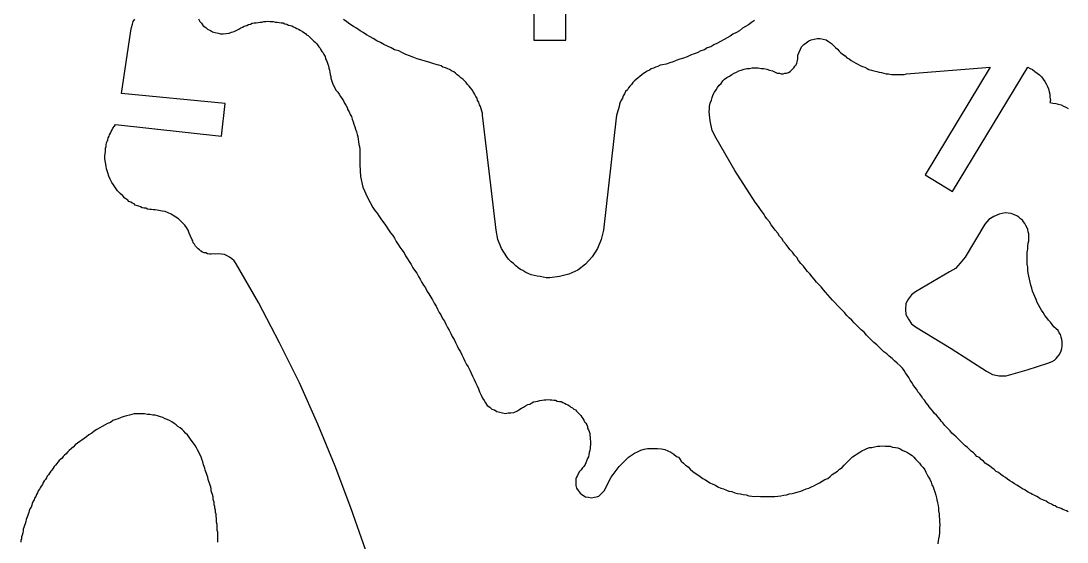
# Model space of a CAD drawing. Extents: x 6 to 899, y 6 to 466.
# Drawn here: x 245.4 to 441.8, y 160.9 to 258.7 of the extents above; entities that cross this region are included whole.
import ezdxf

# ---------------------------------------------------------------- set-up
doc = ezdxf.new("R2010")
doc.units = 0
doc.header["$MEASUREMENT"] = 0
doc.layers.add('DEFAULT_LAYER', color=1, linetype='Continuous')

msp = doc.modelspace()

# ---------------------------------------------------------------- linework, layer by layer
at = {"layer": 'DEFAULT_LAYER'}
for points in [[(341.68, 270.56), (341.68, 255.1), (347.73, 255.1), (347.73, 270.56)], [(310.14, 159.33), (307.36, 167.33), (304.43, 175.18), (301.18, 183.02), (297.7, 190.78), (293.98, 198.31), (290.01, 205.91), (285.82, 213.12), (285.42, 213.68), (285.02, 214.07), (284.55, 214.39), (284.15, 214.63), (283.6, 214.87), (283.04, 214.94), (282.49, 215.02), (281.93, 214.94), (281.54, 215.02), (281.14, 214.94), (280.83, 214.94), (280.43, 215.02), (280.11, 215.18), (279.8, 215.18), (279.48, 215.34), (279.16, 215.5), (278.92, 215.74), (278.69, 215.97), (278.45, 216.21), (278.21, 216.45), (277.97, 216.85), (277.74, 217.08), (277.66, 217.48), (277.5, 217.8), (277.26, 218.35), (277.02, 218.91), (276.79, 219.46), (276.47, 219.94), (276.15, 220.41), (275.76, 220.81), (275.36, 221.2), (274.96, 221.6), (274.49, 221.92), (274.01, 222.23), (273.62, 222.47), (273.06, 222.71), (272.51, 222.95), (271.95, 223.03), (271.32, 223.18), (270.61, 223.26), (270.29, 223.26), (269.89, 223.34), (269.58, 223.34), (269.18, 223.42), (268.86, 223.58), (268.55, 223.58), (268.15, 223.66), (267.83, 223.82), (267.52, 223.98), (267.28, 224.05), (266.88, 224.13), (266.65, 224.37), (266.33, 224.53), (266.01, 224.69), (265.69, 224.85), (265.46, 225.08), (264.9, 225.48), (264.51, 225.88), (264.03, 226.35), (263.56, 226.83), (263.16, 227.38), (262.76, 227.94), (262.45, 228.41), (262.13, 229.05), (261.89, 229.6), (261.73, 230.23), (261.5, 230.95), (261.42, 231.5), (261.26, 232.14), (261.18, 232.85), (261.18, 233.48), (261.26, 234.19), (261.26, 234.83), (261.42, 235.15), (261.42, 235.46), (261.5, 235.86), (261.58, 236.1), (261.73, 236.41), (261.81, 236.81), (261.97, 237.13), (262.05, 237.36), (262.21, 237.68), (262.37, 238), (262.53, 238.31), (262.68, 238.63), (263, 238.95), (263.16, 239.26), (283.04, 237.13), (283.76, 243.23), (264.27, 245.13), (266.01, 256.85), (266.01, 256.85), (266.17, 257.48), (266.33, 258.12), (266.49, 258.59), (266.8, 259.07)], [(278.77, 259.15), (279, 258.59), (279.32, 258.28), (279.64, 257.8), (280.11, 257.48), (280.43, 257.17), (280.98, 256.93), (281.38, 256.69), (281.86, 256.53), (282.41, 256.46), (282.88, 256.3), (283.36, 256.3), (283.91, 256.38), (284.47, 256.46), (284.94, 256.61), (285.42, 256.77), (285.97, 257.01), (286.29, 257.17), (286.69, 257.41), (287, 257.56), (287.32, 257.72), (287.8, 257.88), (288.11, 258.04), (288.51, 258.12), (288.83, 258.28), (289.22, 258.36), (289.54, 258.36), (289.94, 258.44), (290.33, 258.51), (290.65, 258.51), (291.04, 258.59), (291.36, 258.59), (291.76, 258.67), (292.15, 258.59), (292.47, 258.59), (292.79, 258.59), (293.18, 258.51), (293.5, 258.51), (293.9, 258.44), (294.29, 258.36), (294.61, 258.36), (294.93, 258.2), (295.32, 258.12), (295.64, 257.96), (296.04, 257.88), (296.27, 257.8), (296.59, 257.64), (296.91, 257.48), (297.22, 257.33), (297.54, 257.17), (297.86, 257.01), (298.25, 256.77), (298.49, 256.53), (298.81, 256.38), (299.05, 256.14), (299.36, 255.98), (299.6, 255.74), (299.84, 255.5), (300.15, 255.19), (300.39, 254.95), (300.63, 254.71), (300.87, 254.47), (301.11, 254.24), (301.34, 253.84), (301.58, 253.6), (301.74, 253.29), (301.9, 252.97), (302.13, 252.73), (302.29, 252.41), (302.53, 252.02), (302.61, 251.62), (302.77, 251.31), (302.93, 250.99), (303.01, 250.59), (303.16, 250.28), (303.24, 249.88), (303.32, 249.48), (303.4, 249.09), (303.48, 248.69), (303.56, 248.3), (303.56, 247.98), (303.88, 247.03), (304.35, 246.08), (304.59, 245.68), (304.91, 245.36), (305.15, 244.97), (305.38, 244.57), (305.7, 244.1), (305.94, 243.7), (306.17, 243.3), (306.41, 242.91), (306.65, 242.51), (306.81, 242.04), (307.05, 241.64), (307.2, 241.17), (307.44, 240.77), (307.6, 240.29), (307.76, 239.82), (307.92, 239.34), (308.08, 238.87), (308.23, 238.39), (308.39, 237.92), (308.55, 237.44), (308.63, 237.05), (308.71, 236.49), (308.79, 236.1), (308.87, 235.54), (308.95, 235.15), (309.03, 234.59), (309.03, 234.12), (309.03, 233.64), (309.03, 233.16), (309.03, 232.69), (309.03, 232.21), (309.03, 231.74), (309.19, 229.52), (309.58, 227.54), (310.45, 225.56), (311.48, 223.74), (311.88, 223.18), (312.27, 222.63), (312.59, 222.15), (312.99, 221.6), (313.3, 221.12), (313.7, 220.57), (314.1, 220.01), (314.41, 219.54), (314.81, 218.98), (315.21, 218.43), (315.52, 217.96), (315.84, 217.32), (316.24, 216.77), (316.55, 216.29), (316.95, 215.74), (317.34, 215.18), (317.58, 214.63), (317.98, 214.07), (318.3, 213.6), (318.69, 213.04), (319.01, 212.41), (319.33, 211.93), (319.72, 211.38), (320.04, 210.75), (320.36, 210.27), (320.67, 209.64), (320.99, 209.16), (321.38, 208.61), (321.7, 207.97), (322.02, 207.5), (322.34, 206.86), (322.65, 206.39), (322.97, 205.76), (323.37, 205.2), (323.6, 204.65), (323.92, 204.01), (324.24, 203.54), (324.55, 202.9), (324.95, 202.35), (325.19, 201.79), (325.5, 201.16), (325.82, 200.69), (326.14, 200.05), (326.38, 199.5), (326.77, 198.94), (327.01, 198.39), (327.33, 197.75), (327.56, 197.2), (327.96, 196.65), (328.2, 196.09), (328.51, 195.46), (328.75, 194.9), (329.07, 194.27), (329.39, 193.79), (329.7, 193.16), (329.94, 192.61), (330.18, 192.05), (330.49, 191.42), (330.73, 190.86), (331.05, 190.23), (331.29, 189.67), (331.52, 189.12), (331.84, 188.49), (332.08, 187.93), (332.4, 187.46), (332.63, 187.06), (332.95, 186.58), (333.43, 186.27), (333.82, 185.87), (334.3, 185.71), (334.77, 185.4), (335.33, 185.32), (335.8, 185.16), (336.36, 185.08), (336.91, 185.16), (337.39, 185.16), (337.94, 185.24), (338.5, 185.48), (338.89, 185.71), (339.37, 186.03), (339.76, 186.27), (340.16, 186.51), (340.56, 186.74), (340.95, 186.82), (341.35, 187.06), (341.66, 187.22), (342.06, 187.3), (342.46, 187.38), (342.85, 187.46), (343.25, 187.54), (343.65, 187.61), (343.96, 187.61), (344.36, 187.69), (344.75, 187.61), (345.07, 187.61), (345.47, 187.54), (345.78, 187.54), (346.1, 187.38), (346.5, 187.3), (346.81, 187.3), (347.13, 187.14), (347.45, 186.98), (347.76, 186.82), (348.08, 186.66), (348.4, 186.51), (348.64, 186.27), (348.95, 186.11), (349.19, 185.87), (349.51, 185.71), (349.74, 185.48), (349.98, 185.24), (350.22, 185), (350.54, 184.68), (350.7, 184.37), (350.93, 184.13), (351.09, 183.81), (351.25, 183.5), (351.49, 183.26), (351.65, 182.94), (351.8, 182.62), (351.8, 182.31), (351.96, 181.99), (352.12, 181.67), (352.2, 181.28), (352.2, 180.96), (352.28, 180.56), (352.28, 180.25), (352.36, 179.85), (352.36, 179.53), (352.36, 179.22), (352.28, 178.82), (352.28, 178.5), (352.2, 178.11), (352.12, 177.71), (352.04, 177.32), (351.96, 176.92), (351.8, 176.6), (351.65, 176.29), (351.49, 175.81), (351.33, 175.49), (351.09, 175.1), (350.85, 174.86), (350.62, 174.46), (350.3, 174.15), (350.06, 173.75), (349.9, 173.43), (349.74, 173.12), (349.59, 172.8), (349.59, 172.48), (349.59, 172.17), (349.59, 171.53), (349.74, 171.06), (350.06, 170.58), (350.38, 170.11), (350.93, 169.71), (351.41, 169.39), (351.96, 169.32), (352.52, 169.24), (353.07, 169.32), (353.71, 169.47), (353.94, 169.55), (354.18, 169.79), (354.42, 170.03), (354.74, 170.35), (354.97, 170.58), (355.13, 170.9), (356.24, 173.12), (357.75, 175.1), (359.49, 176.84), (360.04, 177.24), (360.6, 177.63), (361.15, 177.87), (361.79, 178.19), (362.42, 178.35), (363.05, 178.5), (363.69, 178.5), (364.32, 178.5), (364.95, 178.5), (365.67, 178.43), (366.3, 178.27), (366.86, 178.03), (367.41, 177.79), (367.97, 177.4), (368.52, 177), (368.84, 176.84), (369.07, 176.6), (369.39, 176.13), (369.79, 175.73), (370.18, 175.34), (370.66, 175.02), (371.05, 174.62), (371.53, 174.15), (372.01, 173.83), (372.48, 173.51), (372.96, 173.2), (373.43, 172.88), (373.83, 172.64), (374.3, 172.33), (374.78, 172.01), (375.33, 171.77), (375.81, 171.61), (376.28, 171.3), (376.84, 171.06), (377.31, 170.9), (377.87, 170.66), (378.34, 170.5), (378.9, 170.42), (379.45, 170.19), (379.93, 170.03), (380.48, 169.95), (381.04, 169.87), (381.59, 169.79), (382.07, 169.63), (382.62, 169.55), (383.17, 169.47), (383.73, 169.55), (384.28, 169.47), (384.76, 169.47), (385.39, 169.47), (385.87, 169.47), (386.5, 169.47), (386.98, 169.47), (387.53, 169.55), (388.09, 169.63), (388.64, 169.71), (389.2, 169.79), (389.67, 169.95), (390.23, 170.03), (390.7, 170.19), (391.33, 170.35), (391.81, 170.5), (392.28, 170.66), (392.84, 170.9), (393.31, 171.06), (393.87, 171.3), (394.42, 171.53), (394.82, 171.77), (395.37, 172.01), (395.85, 172.33), (396.33, 172.64), (396.88, 172.88), (397.35, 173.2), (397.75, 173.59), (398.23, 173.91), (398.7, 174.23), (399.1, 174.62), (399.57, 174.94), (399.97, 175.34), (400.37, 175.73), (400.84, 176.21), (401.16, 176.52), (401.55, 176.92), (402.03, 177.24), (402.42, 177.47), (402.9, 177.79), (403.3, 178.03), (403.85, 178.27), (404.25, 178.5), (404.72, 178.66), (405.2, 178.66), (405.67, 178.82), (406.23, 178.9), (406.7, 178.9), (407.1, 178.98), (407.65, 178.9), (408.13, 178.9), (408.6, 178.9), (409.08, 178.74), (409.63, 178.66), (410.03, 178.58), (410.51, 178.43), (410.98, 178.11), (411.46, 177.95), (411.85, 177.71), (412.25, 177.47), (412.72, 177.16), (413.04, 176.84), (413.44, 176.44), (413.75, 176.13), (414.15, 175.73), (414.39, 175.34), (414.78, 174.94), (415.1, 174.46), (415.34, 174.07), (415.57, 173.51), (415.81, 173.12), (416.05, 172.72), (416.29, 172.17), (416.45, 171.69), (416.68, 171.3), (416.84, 170.82), (417, 170.35), (417.16, 169.71), (417.32, 169.24), (417.4, 168.84), (417.48, 168.29), (417.63, 167.81), (417.71, 167.26), (417.71, 166.78), (417.79, 166.23), (417.79, 165.75), (417.87, 165.2), (417.87, 164.72), (417.95, 164.17), (417.87, 163.61), (417.87, 163.14), (417.87, 162.66), (417.79, 162.11), (417.71, 161.55), (417.63, 161.16), (417.56, 160.6)], [(383.13, 258.8), (382.57, 258.46), (382.01, 258.01), (381.45, 257.68), (380.89, 257.34), (380.33, 256.89), (379.77, 256.56), (379.1, 256.22), (378.54, 255.89), (377.98, 255.55), (377.42, 255.21), (376.74, 254.88), (376.18, 254.54), (375.51, 254.21), (374.95, 253.87), (374.28, 253.65), (373.72, 253.31), (373.05, 253.09), (372.37, 252.75), (371.81, 252.53), (371.14, 252.3), (370.47, 251.96), (369.8, 251.74), (369.13, 251.52), (368.45, 251.29), (367.89, 251.07), (367.22, 250.84), (366.55, 250.62), (365.88, 250.51), (365.43, 250.4), (364.98, 250.17), (364.53, 250.06), (364.2, 249.84), (363.75, 249.72), (363.41, 249.5), (362.96, 249.28), (362.63, 249.05), (362.29, 248.83), (361.96, 248.6), (361.62, 248.27), (361.28, 248.04), (360.95, 247.71), (360.61, 247.48), (360.28, 247.15), (360.05, 246.81), (359.72, 246.48), (359.49, 246.14), (359.27, 245.8), (358.93, 245.47), (358.71, 245.02), (358.48, 244.68), (358.37, 244.23), (358.15, 243.9), (357.92, 243.45), (357.81, 243.11), (357.7, 242.67), (357.59, 242.22), (357.47, 241.88), (357.36, 241.43), (357.25, 240.99), (357.14, 240.54), (354.79, 219.48), (354.34, 217.68), (353.67, 216), (352.66, 214.43), (351.42, 213.09), (349.97, 211.97), (348.29, 211.19), (346.5, 210.74), (344.7, 210.51), (344.03, 210.51), (343.47, 210.63), (342.91, 210.74), (342.35, 210.85), (341.79, 210.96), (341.23, 211.07), (340.67, 211.3), (340.22, 211.52), (339.66, 211.86), (339.21, 212.08), (338.77, 212.42), (338.32, 212.75), (337.87, 213.2), (337.42, 213.54), (336.97, 213.99), (336.64, 214.43), (335.63, 216), (334.96, 217.68), (334.62, 219.48), (332.16, 240.54), (332.04, 240.99), (332.04, 241.43), (331.93, 241.77), (331.82, 242.22), (331.71, 242.67), (331.48, 243), (331.37, 243.45), (331.15, 243.79), (331.04, 244.23), (330.81, 244.57), (330.59, 245.02), (330.36, 245.36), (330.14, 245.8), (329.8, 246.14), (329.58, 246.48), (329.24, 246.81), (329.02, 247.15), (328.68, 247.48), (328.35, 247.82), (328.01, 248.04), (327.67, 248.38), (327.34, 248.6), (327, 248.94), (326.67, 249.16), (326.22, 249.39), (325.88, 249.61), (325.55, 249.72), (325.1, 249.95), (324.65, 250.06), (324.31, 250.28), (323.87, 250.4), (323.53, 250.51), (322.74, 250.73), (321.96, 250.96), (321.29, 251.18), (320.5, 251.4), (319.83, 251.63), (319.16, 251.85), (318.38, 252.19), (317.7, 252.41), (317.03, 252.75), (316.36, 253.09), (315.57, 253.31), (314.9, 253.65), (314.23, 253.98), (313.56, 254.32), (312.89, 254.65), (312.21, 254.99), (311.54, 255.44), (310.98, 255.77), (310.31, 256.11), (309.64, 256.56), (309.08, 256.89), (308.4, 257.34), (307.84, 257.68), (307.17, 258.13), (306.61, 258.57), (305.94, 259.02)], [(442.05, 166.58), (441.72, 166.8), (441.38, 166.91), (441.04, 167.02), (440.71, 167.25), (440.37, 167.36), (439.92, 167.47), (439.59, 167.7), (439.25, 167.81), (438.92, 168.03), (438.58, 168.14), (438.24, 168.37), (437.91, 168.59), (437.57, 168.7), (437.12, 168.93), (436.79, 169.04), (436.45, 169.26), (436.12, 169.49), (435.67, 169.71), (435.33, 169.82), (435, 170.05), (434.55, 170.27), (434.21, 170.5), (433.87, 170.72), (433.43, 170.94), (432.87, 171.28), (432.42, 171.62), (431.97, 171.84), (431.52, 172.18), (431.07, 172.4), (430.63, 172.74), (430.29, 173.07), (429.84, 173.3), (429.39, 173.63), (428.95, 173.97), (428.5, 174.19), (428.16, 174.53), (427.71, 174.87), (427.26, 175.2), (426.93, 175.43), (426.48, 175.76), (426.14, 176.1), (425.7, 176.43), (425.36, 176.77), (424.91, 176.99), (424.58, 177.33), (424.24, 177.67), (423.79, 178), (423.46, 178.34), (423.12, 178.67), (422.67, 179.01), (422.34, 179.35), (422, 179.68), (421.66, 180.02), (421.33, 180.36), (420.99, 180.69), (420.54, 181.03), (420.21, 181.36), (419.87, 181.81), (419.53, 182.15), (419.2, 182.48), (418.86, 182.82), (418.53, 183.27), (418.19, 183.6), (417.97, 183.94), (417.63, 184.39), (417.29, 184.72), (416.96, 185.06), (416.62, 185.51), (416.29, 185.84), (415.95, 186.29), (415.73, 186.63), (415.39, 187.08), (415.05, 187.53), (414.72, 187.86), (414.49, 188.31), (414.16, 188.76), (413.82, 189.09), (413.6, 189.54), (413.26, 189.99), (412.92, 190.44), (412.7, 190.89), (412.36, 191.33), (412.14, 191.78), (411.8, 192.23), (411.47, 192.68), (411.24, 193.13), (410.91, 193.57), (410.46, 194.02), (409.9, 194.47), (409.45, 194.92), (409, 195.37), (408.44, 195.82), (408, 196.26), (407.44, 196.6), (406.99, 197.05), (406.54, 197.5), (406.09, 197.94), (405.53, 198.39), (405.08, 198.84), (404.63, 199.29), (404.19, 199.74), (403.74, 200.3), (403.18, 200.74), (402.73, 201.19), (402.28, 201.64), (401.83, 202.09), (401.39, 202.54), (400.94, 202.99), (400.49, 203.43), (400.04, 203.99), (399.59, 204.44), (399.15, 204.89), (398.7, 205.34), (398.25, 205.9), (397.8, 206.35), (397.35, 206.79), (396.9, 207.35), (396.46, 207.8), (396.12, 208.25), (395.67, 208.81), (395.22, 209.26), (394.78, 209.71), (394.33, 210.27), (393.99, 210.72), (393.54, 211.28), (393.1, 211.72), (392.65, 212.28), (392.31, 212.73), (391.86, 213.18), (391.41, 213.74), (391.08, 214.3), (390.63, 214.75), (390.29, 215.31), (389.85, 215.76), (389.4, 216.32), (389.06, 216.77), (388.61, 217.33), (388.28, 217.89), (387.83, 218.33), (387.49, 218.89), (387.05, 219.45), (386.71, 219.9), (386.26, 220.46), (385.93, 221.02), (385.48, 221.58), (385.14, 222.03), (384.81, 222.59), (384.36, 223.15), (384.02, 223.71), (383.68, 224.16), (383.24, 224.72), (379.43, 230.66), (375.95, 236.71), (375.17, 238.16), (374.83, 239.96), (374.61, 241.64), (374.72, 242.2), (374.72, 242.76), (374.83, 243.32), (375.06, 243.88), (375.17, 244.33), (375.39, 244.89), (375.62, 245.33), (375.95, 245.78), (376.18, 246.23), (376.51, 246.68), (376.85, 247.01), (377.19, 247.46), (377.52, 247.8), (377.97, 248.13), (378.42, 248.36), (378.87, 248.69), (379.32, 248.92), (379.76, 249.14), (380.21, 249.37), (380.66, 249.48), (381.22, 249.7), (381.67, 249.81), (382.23, 249.81), (382.68, 249.93), (383.24, 249.93), (383.8, 249.93), (384.36, 249.81), (384.92, 249.81), (385.48, 249.7), (385.93, 249.48), (386.49, 249.37), (387.05, 249.14), (387.38, 248.92), (387.83, 248.92), (388.17, 248.81), (388.5, 248.81), (388.84, 248.92), (389.17, 248.92), (389.51, 249.03), (389.85, 249.25), (390.07, 249.48), (390.29, 249.7), (390.52, 249.93), (390.74, 250.26), (390.97, 250.49), (391.08, 250.82), (391.19, 251.27), (391.3, 251.61), (391.3, 251.94), (391.3, 252.28), (391.53, 252.84), (391.75, 253.4), (391.98, 253.85), (392.42, 254.3), (392.87, 254.63), (393.32, 254.97), (393.77, 255.19), (394.33, 255.3), (394.89, 255.42), (395.45, 255.42), (396.01, 255.3), (396.57, 255.19), (397.02, 254.86), (397.58, 254.52), (397.8, 254.3), (398.02, 254.07), (398.36, 253.74), (398.7, 253.4), (399.03, 253.06), (399.37, 252.73), (399.82, 252.39), (400.15, 252.17), (400.49, 251.83), (400.94, 251.61), (401.27, 251.27), (401.72, 251.05), (402.17, 250.82), (402.51, 250.6), (402.95, 250.37), (403.4, 250.15), (403.85, 250.04), (404.3, 249.81), (404.63, 249.59), (405.08, 249.48), (405.53, 249.37), (406.09, 249.25), (406.54, 249.14), (406.99, 249.03), (407.44, 248.92), (407.88, 248.81), (408.33, 248.81), (408.89, 248.69), (409.34, 248.69), (409.79, 248.69), (410.24, 248.69), (410.8, 248.69), (411.24, 248.69), (411.69, 248.81), (427.38, 250.04), (415.17, 229.87), (420.32, 226.74), (434.43, 250.04), (434.88, 249.81), (435.33, 249.59), (435.78, 249.25), (436.23, 248.92), (436.68, 248.58), (437.01, 248.25), (437.35, 247.8), (437.68, 247.35), (437.91, 246.9), (438.13, 246.45), (438.36, 246.01), (438.47, 245.45), (438.58, 245), (438.58, 244.44), (438.69, 243.88), (438.58, 243.43), (439.14, 243.32), (439.7, 243.2), (440.15, 243.09), (440.71, 242.98), (441.16, 242.76), (441.6, 242.53), (442.05, 242.31)], [(282.37, 160.88), (282.37, 161.32), (282.37, 161.66), (282.37, 162), (282.37, 162.44), (282.37, 162.78), (282.26, 163.12), (282.26, 163.56), (282.26, 163.9), (282.26, 164.24), (282.15, 164.68), (282.15, 165.02), (282.15, 165.36), (282.03, 165.8), (282.03, 166.14), (281.92, 166.48), (281.92, 166.92), (281.81, 167.26), (281.81, 167.6), (281.7, 167.93), (281.7, 168.38), (281.59, 168.72), (281.47, 169.05), (281.47, 169.39), (281.36, 169.84), (281.25, 170.17), (281.14, 170.51), (281.14, 170.85), (281.03, 171.29), (280.91, 171.63), (280.8, 171.97), (280.69, 172.3), (280.58, 172.64), (280.47, 173.09), (280.35, 173.42), (280.24, 173.76), (280.13, 174.09), (280.02, 174.43), (279.91, 174.77), (279.79, 175.1), (279.68, 175.44), (279.57, 176), (279.35, 176.45), (279.23, 176.9), (279.01, 177.34), (278.79, 177.79), (278.56, 178.24), (278.34, 178.58), (278.11, 179.02), (277.78, 179.47), (277.55, 179.81), (277.22, 180.26), (276.99, 180.59), (276.66, 181.04), (276.32, 181.38), (275.99, 181.71), (275.65, 182.05), (275.31, 182.39), (274.86, 182.61), (274.53, 182.95), (274.19, 183.17), (273.74, 183.51), (273.3, 183.73), (272.85, 183.95), (272.51, 184.07), (272.06, 184.29), (271.62, 184.4), (271.06, 184.63), (270.61, 184.74), (270.16, 184.74), (269.6, 184.85), (269.15, 184.85), (268.59, 184.96), (268.14, 184.96), (267.69, 184.96), (267.25, 184.96), (266.69, 184.96), (266.24, 184.85), (265.79, 184.74), (265.23, 184.63), (264.78, 184.51), (264.22, 184.29), (263.66, 184.07), (263.21, 183.95), (262.65, 183.73), (262.21, 183.39), (261.65, 183.17), (261.2, 182.95), (260.64, 182.61), (260.19, 182.39), (259.63, 182.05), (259.18, 181.71), (258.73, 181.38), (258.17, 181.04), (257.72, 180.7), (257.28, 180.37), (256.83, 180.03), (256.49, 179.81), (256.04, 179.47), (255.6, 179.14), (255.26, 178.8), (254.92, 178.46), (254.48, 178.13), (254.14, 177.79), (253.92, 177.46), (253.58, 177.23), (253.35, 177.01), (253.13, 176.67), (252.91, 176.45), (252.57, 176.22), (252.35, 175.89), (252.12, 175.66), (251.9, 175.33), (251.67, 175.1), (251.45, 174.77), (251.23, 174.43), (251, 174.21), (250.78, 173.87), (250.55, 173.53), (250.33, 173.31), (250.22, 172.97), (249.99, 172.64), (249.77, 172.41), (249.55, 172.08), (249.43, 171.74), (249.21, 171.41), (248.99, 171.07), (248.87, 170.85), (248.65, 170.51), (248.54, 170.17), (248.31, 169.84), (248.2, 169.5), (247.98, 169.17), (247.87, 168.83), (247.64, 168.49), (247.53, 168.16), (247.42, 167.82), (247.31, 167.49), (247.08, 167.15), (246.97, 166.81), (246.86, 166.48), (246.75, 166.14), (246.63, 165.8), (246.52, 165.47), (246.41, 165.13), (246.3, 164.8), (246.18, 164.35), (246.07, 164.01), (245.96, 163.68), (245.85, 163.34), (245.85, 163), (245.74, 162.67), (245.62, 162.22), (245.51, 161.88), (245.51, 161.55), (245.4, 161.21), (245.4, 160.88)]]:
    msp.add_lwpolyline(points, dxfattribs=at)
msp.add_lwpolyline([(434.66, 217.44), (434.66, 217.89), (434.66, 218.33), (434.66, 218.78), (434.55, 219.12), (434.43, 219.57), (434.32, 219.9), (434.1, 220.35), (433.87, 220.69), (433.65, 221.02), (433.43, 221.36), (433.09, 221.58), (432.75, 221.92), (432.42, 222.14), (432.08, 222.25), (431.63, 222.48), (431.3, 222.59), (430.18, 222.7), (429.06, 222.48), (428.05, 222.03), (427.15, 221.47), (426.37, 220.57), (422.67, 214.41), (421.78, 213.29), (420.88, 212.28), (419.76, 211.61), (413.37, 207.91), (412.59, 207.35), (412.03, 206.57), (411.58, 205.67), (411.47, 204.55), (411.58, 203.66), (412.03, 202.76), (412.59, 201.87), (413.37, 201.31), (420.09, 197.27), (426.7, 193.01), (427.83, 192.34), (429.06, 192.12), (430.4, 192.12), (434.32, 193.24), (438.24, 194.47), (439.03, 194.81), (439.48, 195.03), (439.81, 195.37), (440.04, 195.7), (440.37, 196.04), (440.6, 196.49), (440.71, 196.82), (440.82, 197.27), (440.93, 197.72), (440.93, 198.17), (440.93, 198.5), (440.82, 198.95), (440.71, 199.4), (440.6, 199.85), (440.37, 200.18), (440.15, 200.63), (439.81, 200.97), (439.36, 201.31), (439.03, 201.75), (438.69, 202.2), (438.36, 202.54), (438.02, 202.99), (437.68, 203.43), (437.35, 203.99), (437.01, 204.44), (436.79, 204.89), (436.45, 205.45), (436.23, 205.9), (436, 206.46), (435.78, 207.02), (435.56, 207.47), (435.33, 208.03), (435.22, 208.59), (435, 209.15), (434.88, 209.71), (434.77, 210.27), (434.66, 210.83), (434.55, 211.39), (434.43, 211.95), (434.43, 212.51), (434.32, 213.07), (434.32, 213.63), (434.32, 214.19), (434.32, 214.75), (434.32, 215.31), (434.43, 215.87), (434.43, 216.43), (434.55, 216.99), (434.66, 217.44)], close=True, dxfattribs=at)

doc.saveas('drawing.dxf')
